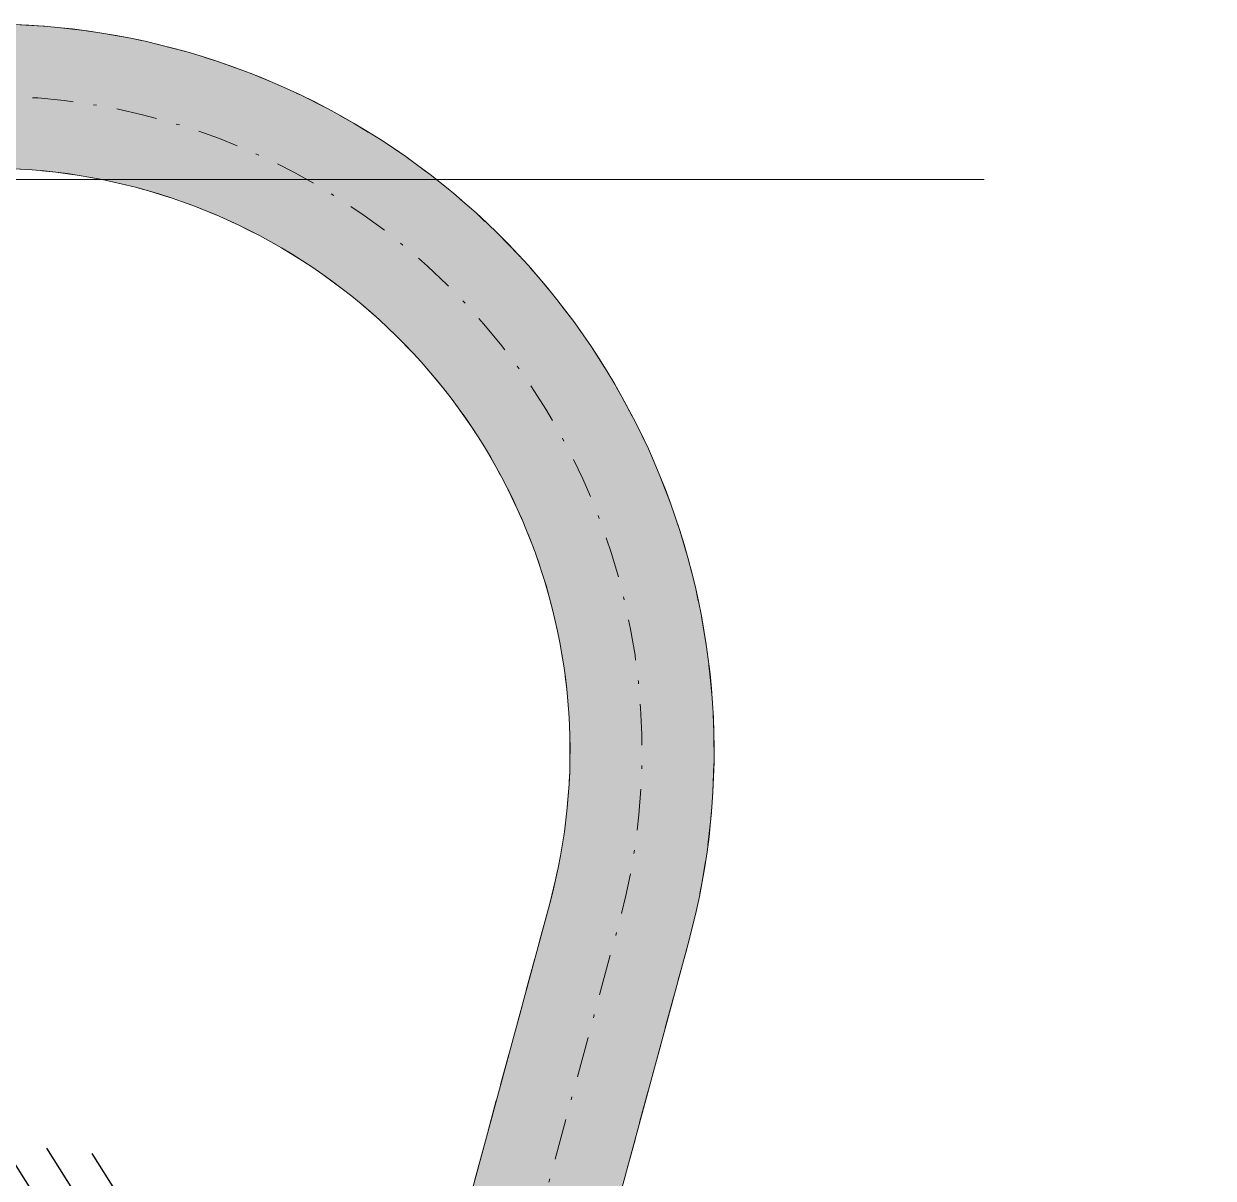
# Model space of a CAD drawing. Extents: x 61466 to 63015, y 108404 to 110397.
# Drawn here: x 62455.47 to 62491.8, y 109274.58 to 109309.83 of the extents above; entities that cross this region are included whole.
import ezdxf

# ---------------------------------------------------------------- set-up
doc = ezdxf.new("R2010")
doc.units = 0
doc.header["$LTSCALE"] = 1.000015
doc.header["$MEASUREMENT"] = 0
for name, pattern in [('NASCOSTA', [9.525, 6.35, -3.175]), ('TRATTEGGIATA', [0.75, 0.5, -0.25]), ('TRATTOPUNTO2', [0.5, 0.25, -0.125, 0, -0.125])]:
    doc.linetypes.add(name, pattern=pattern)
doc.layers.add('Colori bordi', color=5, linetype='Continuous', plot=False)
doc.layers.add('no_plot', color=5, linetype='Continuous', plot=False)
for name, color, linetype in [('coordinate', 2, 'Continuous'), ('curve livello 5m', 7, 'Continuous'), ('LIN010TR', 2, 'NASCOSTA'), ('LIN025CO', 7, 'Continuous'), ('TRATTCOLO-30', 253, 'Continuous'), ('TRATTCOLO-32', 255, 'Continuous')]:
    doc.layers.add(name, color=color, linetype=linetype)

# ---------------------------------------------------------------- blocks, each defined once
blk = doc.blocks.new('CONTORNO')
at = {"layer": 'Colori bordi', "lineweight": 0, "ltscale": 2, "flags": 128}
blk.add_lwpolyline([(25.446, -93.474), (-6.877, 42.135), (-4.985, 41.623), (-4.907, 41.912), (-5.109, 41.967), (-4.481, 44.283), (-5.968, 44.686), (9.426, 101.471, 0.76503), (-27.561, 123.114)], format="xyb", dxfattribs=at)
blk.add_lwpolyline([(-28.746, 115.78, -0.121281), (-20.708, 100.164), (-8.908, 50.657), (5.179, 102.622, 0.76503), (-24.477, 119.975)], format="xyb", close=True, dxfattribs=at)

msp = doc.modelspace()

# ---------------------------------------------------------------- hatches: boundary and pattern name
at = {"layer": 'TRATTCOLO-30', "linetype": 'Continuous', "lineweight": 0}
h = msp.add_hatch(color=256, dxfattribs=at)
h.dxf.hatch_style = 1
h.paths.add_polyline_path([(62466.61, 109256.403), (62464.486, 109256.979), (62457.443, 109230.996), (62458.509, 109226.522)])
h.paths.add_polyline_path([(62468.733, 109255.827), (62466.61, 109256.403), (62458.509, 109226.522), (62459.474, 109222.475), (62461.365, 109221.962), (62461.444, 109222.251), (62461.241, 109222.306), (62461.869, 109224.623), (62460.383, 109225.026)])
h.paths.add_polyline_path([(62475.777, 109281.81, 0.573227), (62448.933, 109309.148), (62449.07, 109306.909, -0.580111), (62473.653, 109282.386), (62466.61, 109256.403), (62468.733, 109255.827)])
h.paths.add_polyline_path([(62473.653, 109282.386, 0.580111), (62449.07, 109306.909), (62449.208, 109304.66, -0.588798), (62471.53, 109282.961), (62464.486, 109256.979), (62466.61, 109256.403)], flags=17)
h.paths.add_polyline_path([(62449.208, 109304.66), (62449.07, 109306.909, 0.128077), (62440.332, 109301.884), (62433.913, 109295.575, -0.017364), (62435.492, 109293.853), (62437.604, 109296.119), (62441.874, 109300.314, -0.121501)])
h.paths.add_polyline_path([(62449.07, 109306.909), (62448.933, 109309.148, 0.133332), (62438.79, 109303.453), (62434.52, 109299.257), (62432.398, 109297.023, -0.015566), (62433.913, 109295.575), (62440.332, 109301.884, -0.128077)])
h.paths.add_polyline_path([(62433.852, 109295.516), (62433.913, 109295.575, 0.015566), (62432.398, 109297.023), (62430.276, 109294.789, 0.166431), (62425.671, 109281.166), (62427.872, 109281.519, -0.197704)])
h.paths.add_polyline_path([(62433.376, 109291.584), (62435.492, 109293.853, 0.017363), (62433.913, 109295.575, 0.198805), (62427.872, 109281.519), (62430.081, 109281.872, -0.147156)])
h.paths.add_polyline_path([(62430.084, 109280.555, -0.018506), (62430.081, 109281.872), (62427.872, 109281.519, 0.01312), (62427.886, 109280.469), (62428.17, 109273.211, -0.032081), (62430.373, 109273.156)])
h.paths.add_polyline_path([(62427.886, 109280.469, -0.01312), (62427.872, 109281.519), (62425.671, 109281.166, 0.008818), (62425.687, 109280.383), (62425.977, 109272.984, -0.032081), (62428.17, 109273.211)])

# ---------------------------------------------------------------- linework, layer by layer
at = {"layer": 'coordinate', "linetype": 'Continuous', "lineweight": 0}
msp.add_line((62366.988, 109305.071), (62484.796, 109305.071), dxfattribs=at)
at = {"layer": 'curve livello 5m', "color": 2, "flags": 128}
msp.add_lwpolyline([(62458.993, 109273.051), (62457.551, 109275.335)], dxfattribs=at)
at = {"layer": 'LIN010TR', "linetype": 'TRATTOPUNTO2', "lineweight": 0, "ltscale": 5}
msp.add_line((62457.408, 109222.46), (62473.653, 109282.386), dxfattribs=at)
at = {"layer": 'LIN010TR', "linetype": 'TRATTOPUNTO2', "lineweight": 0, "ltscale": 5, "flags": 128}
msp.add_lwpolyline([(62433.852, 109295.516), (62440.332, 109301.884, -0.76503), (62473.653, 109282.386, -0.76503)], format="xyb", dxfattribs=at)
at = {"layer": 'LIN025CO', "linetype": 'TRATTEGGIATA', "lineweight": 0, "ltscale": 2}
for p, q in [((62455.508, 109223.86), (62471.53, 109282.961)), ((62459.755, 109222.709), (62475.777, 109281.81))]:
    msp.add_line(p, q, dxfattribs=at)
for radius in [22.2, 17.8]:
    msp.add_arc((62454.35, 109287.619), radius, 344.8321, 134.5004, dxfattribs=at)
at = {"layer": 'no_plot', "flags": 128}
for points in [[(62456.289, 109273.275), (62454.231, 109276.536)], [(62457.641, 109273.163), (62456.171, 109275.492)]]:
    msp.add_lwpolyline(points, dxfattribs=at)

# ---------------------------------------------------------------- block references
at = {"layer": 'TRATTCOLO-32', "linetype": 'Continuous', "lineweight": 0}
msp.add_blockref('CONTORNO', (62466.351, 109180.339), dxfattribs=at)

doc.saveas('drawing.dxf')
